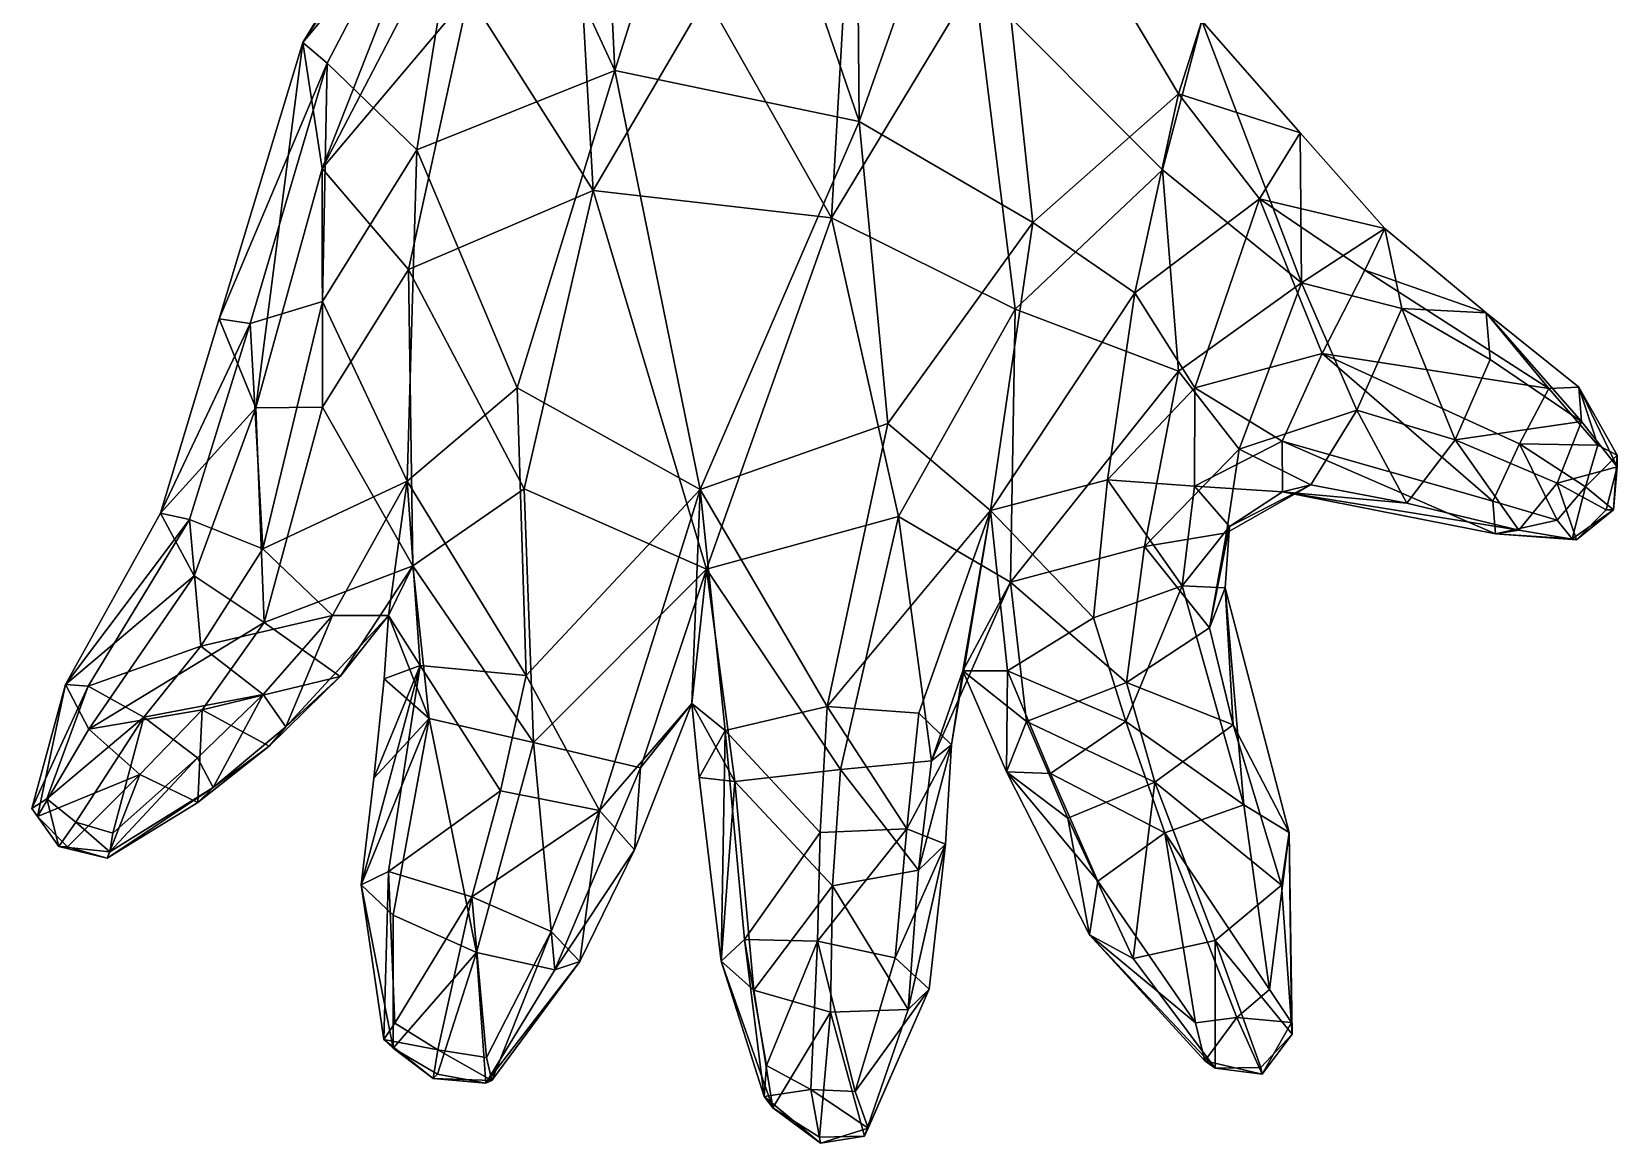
# Model space of a CAD drawing. Extents: x -0.88 to 0.88, y -1.69 to 3.66.
# Drawn here: x -0.7757 to -0.4275, y -0.7217 to -0.4777 of the extents above; entities that cross this region are included whole.
import ezdxf

# ---------------------------------------------------------------- set-up
doc = ezdxf.new("R2010")
doc.units = 0
doc.layers.add('ALLIGATR$LWO', color=1, linetype='CONTINUOUS')

msp = doc.modelspace()

# ---------------------------------------------------------------- linework, layer by layer
at = {"layer": 'ALLIGATR$LWO'}
for points in [[(-0.65102, -0.41455, 0.08194), (-0.62367, -0.41058, 0.08392), (-0.64765, -0.48623, 0.03766)], [(-0.64765, -0.48623, 0.03766), (-0.62367, -0.41058, 0.08392), (-0.59398, -0.4974, 0.04618)], [(-0.62367, -0.41058, 0.08392), (-0.59466, -0.41279, 0.08372), (-0.59398, -0.4974, 0.04618)], [(-0.59466, -0.41279, 0.08372), (-0.56651, -0.41966, 0.08936), (-0.59398, -0.4974, 0.04618)], [(-0.67773, -0.42125, 0.085), (-0.65102, -0.41455, 0.08194), (-0.64765, -0.48623, 0.03766)], [(-0.71078, -0.4846, 0.03728), (-0.71612, -0.48009, 0.08753), (-0.67773, -0.42125, 0.085)], [(-0.68708, -0.43235, 0.09815), (-0.67773, -0.42125, 0.085), (-0.71612, -0.48009, 0.08753)], [(-0.67773, -0.42125, 0.085), (-0.69109, -0.50366, 0.02644), (-0.71078, -0.4846, 0.03728)], [(-0.69109, -0.50366, 0.02644), (-0.67773, -0.42125, 0.085), (-0.64765, -0.48623, 0.03766)], [(-0.59398, -0.4974, 0.04618), (-0.56651, -0.41966, 0.08936), (-0.55582, -0.51958, 0.04654)], [(-0.55582, -0.51958, 0.04654), (-0.56651, -0.41966, 0.08936), (-0.52387, -0.49134, 0.05912)], [(-0.52387, -0.49134, 0.05912), (-0.56651, -0.41966, 0.08936), (-0.51869, -0.4753, 0.09931)], [(-0.68756, -0.44566, 0.11572), (-0.68708, -0.43235, 0.09815), (-0.71612, -0.48009, 0.08753)], [(-0.71612, -0.48009, 0.08753), (-0.71189, -0.50769, 0.11414), (-0.68756, -0.44566, 0.11572)], [(-0.68757, -0.46097, 0.13923), (-0.68756, -0.44566, 0.11572), (-0.71189, -0.50769, 0.11414)], [(-0.67971, -0.46951, 0.15316), (-0.68757, -0.46097, 0.13923), (-0.71189, -0.50769, 0.11414)], [(-0.6929, -0.52991, 0.11798), (-0.67971, -0.46951, 0.15316), (-0.71189, -0.50769, 0.11414)], [(-0.67971, -0.46951, 0.15316), (-0.6929, -0.52991, 0.11798), (-0.65237, -0.51253, 0.13389)], [(-0.67971, -0.46951, 0.15316), (-0.65237, -0.51253, 0.13389), (-0.65467, -0.47233, 0.16388)], [(-0.62752, -0.47002, 0.16799), (-0.65467, -0.47233, 0.16388), (-0.65237, -0.51253, 0.13389)], [(-0.62752, -0.47002, 0.16799), (-0.65237, -0.51253, 0.13389), (-0.60003, -0.51858, 0.13706)], [(-0.62752, -0.47002, 0.16799), (-0.60003, -0.51858, 0.13706), (-0.59729, -0.47035, 0.1653)], [(-0.60003, -0.51858, 0.13706), (-0.55973, -0.53858, 0.12769), (-0.56864, -0.46659, 0.15665)], [(-0.56864, -0.46659, 0.15665), (-0.59729, -0.47035, 0.1653), (-0.60003, -0.51858, 0.13706)], [(-0.55973, -0.53858, 0.12769), (-0.52738, -0.50803, 0.12915), (-0.56864, -0.46659, 0.15665)], [(-0.52738, -0.50803, 0.12915), (-0.51869, -0.4753, 0.09931), (-0.56864, -0.46659, 0.15665)], [(-0.52738, -0.50803, 0.12915), (-0.49685, -0.53285, 0.07834), (-0.51869, -0.4753, 0.09931)], [(-0.51869, -0.4753, 0.09931), (-0.49711, -0.49988, 0.05228), (-0.52387, -0.49134, 0.05912)], [(-0.49711, -0.49988, 0.05228), (-0.51869, -0.4753, 0.09931), (-0.49685, -0.53285, 0.07834)], [(-0.71612, -0.48009, 0.08753), (-0.73447, -0.54069, 0.04149), (-0.72646, -0.56028, 0.07899)], [(-0.71612, -0.48009, 0.08753), (-0.71078, -0.4846, 0.03728), (-0.73447, -0.54069, 0.04149)], [(-0.71189, -0.50769, 0.11414), (-0.71612, -0.48009, 0.08753), (-0.72646, -0.56028, 0.07899)], [(-0.71078, -0.4846, 0.03728), (-0.72772, -0.54178, 0.01625), (-0.73447, -0.54069, 0.04149)], [(-0.71078, -0.4846, 0.03728), (-0.71183, -0.53692, 0.00862), (-0.72772, -0.54178, 0.01625)], [(-0.71078, -0.4846, 0.03728), (-0.69109, -0.50366, 0.02644), (-0.71183, -0.53692, 0.00862)], [(-0.66906, -0.55587, 0.01078), (-0.69109, -0.50366, 0.02644), (-0.64765, -0.48623, 0.03766)], [(-0.66906, -0.55587, 0.01078), (-0.64765, -0.48623, 0.03766), (-0.62889, -0.57821, 0.01766)], [(-0.64765, -0.48623, 0.03766), (-0.59398, -0.4974, 0.04618), (-0.62889, -0.57821, 0.01766)], [(-0.53344, -0.53502, 0.01716), (-0.55582, -0.51958, 0.04654), (-0.52387, -0.49134, 0.05912)], [(-0.53344, -0.53502, 0.01716), (-0.52387, -0.49134, 0.05912), (-0.50606, -0.5144, 0.0219)], [(-0.50606, -0.5144, 0.0219), (-0.52387, -0.49134, 0.05912), (-0.49711, -0.49988, 0.05228)], [(-0.62889, -0.57821, 0.01766), (-0.59398, -0.4974, 0.04618), (-0.58767, -0.56372, 0.01933)], [(-0.58767, -0.56372, 0.01933), (-0.59398, -0.4974, 0.04618), (-0.55582, -0.51958, 0.04654)], [(-0.49711, -0.49988, 0.05228), (-0.47849, -0.52087, 0.04271), (-0.50606, -0.5144, 0.0219)], [(-0.49711, -0.49988, 0.05228), (-0.49685, -0.53285, 0.07834), (-0.47849, -0.52087, 0.04271)], [(-0.69109, -0.50366, 0.02644), (-0.69324, -0.57636, 0.01177), (-0.71183, -0.53692, 0.00862)], [(-0.69324, -0.57636, 0.01177), (-0.69109, -0.50366, 0.02644), (-0.66906, -0.55587, 0.01078)], [(-0.71184, -0.56011, 0.09157), (-0.71189, -0.50769, 0.11414), (-0.72646, -0.56028, 0.07899)], [(-0.71184, -0.56011, 0.09157), (-0.6929, -0.52991, 0.11798), (-0.71189, -0.50769, 0.11414)], [(-0.55973, -0.53858, 0.12769), (-0.52382, -0.55218, 0.08937), (-0.52738, -0.50803, 0.12915)], [(-0.52382, -0.55218, 0.08937), (-0.49685, -0.53285, 0.07834), (-0.52738, -0.50803, 0.12915)], [(-0.65237, -0.51253, 0.13389), (-0.6929, -0.52991, 0.11798), (-0.66749, -0.57807, 0.09144)], [(-0.65237, -0.51253, 0.13389), (-0.66749, -0.57807, 0.09144), (-0.6275, -0.59566, 0.08608)], [(-0.65237, -0.51253, 0.13389), (-0.6275, -0.59566, 0.08608), (-0.60003, -0.51858, 0.13706)], [(-0.53344, -0.53502, 0.01716), (-0.50606, -0.5144, 0.0219), (-0.52026, -0.55587, 0.01087)], [(-0.52026, -0.55587, 0.01087), (-0.50606, -0.5144, 0.0219), (-0.49229, -0.54834, 0.00796)], [(-0.48292, -0.53004, 0.01793), (-0.49229, -0.54834, 0.00796), (-0.50606, -0.5144, 0.0219)], [(-0.47849, -0.52087, 0.04271), (-0.48292, -0.53004, 0.01793), (-0.50606, -0.5144, 0.0219)], [(-0.6275, -0.59566, 0.08608), (-0.58532, -0.58412, 0.10803), (-0.60003, -0.51858, 0.13706)], [(-0.60003, -0.51858, 0.13706), (-0.58532, -0.58412, 0.10803), (-0.55973, -0.53858, 0.12769)], [(-0.58767, -0.56372, 0.01933), (-0.55582, -0.51958, 0.04654), (-0.5651, -0.5828, 0.02056)], [(-0.5651, -0.5828, 0.02056), (-0.55582, -0.51958, 0.04654), (-0.53344, -0.53502, 0.01716)], [(-0.4748, -0.53846, 0.06579), (-0.47849, -0.52087, 0.04271), (-0.49685, -0.53285, 0.07834)], [(-0.47849, -0.52087, 0.04271), (-0.45625, -0.53944, 0.03711), (-0.48292, -0.53004, 0.01793)], [(-0.47849, -0.52087, 0.04271), (-0.4748, -0.53846, 0.06579), (-0.45625, -0.53944, 0.03711)], [(-0.69194, -0.59491, 0.07727), (-0.6929, -0.52991, 0.11798), (-0.71184, -0.56011, 0.09157)], [(-0.6929, -0.52991, 0.11798), (-0.69194, -0.59491, 0.07727), (-0.66749, -0.57807, 0.09144)], [(-0.4425, -0.55598, 0.01206), (-0.49229, -0.54834, 0.00796), (-0.48292, -0.53004, 0.01793)], [(-0.45625, -0.53944, 0.03711), (-0.4425, -0.55598, 0.01206), (-0.48292, -0.53004, 0.01793)], [(-0.5651, -0.5828, 0.02056), (-0.53344, -0.53502, 0.01716), (-0.53944, -0.57608, 0.01096)], [(-0.53944, -0.57608, 0.01096), (-0.53344, -0.53502, 0.01716), (-0.52026, -0.55587, 0.01087)], [(-0.52382, -0.55218, 0.08937), (-0.5105, -0.56936, 0.07588), (-0.49685, -0.53285, 0.07834)], [(-0.5105, -0.56936, 0.07588), (-0.48466, -0.56079, 0.06903), (-0.49685, -0.53285, 0.07834)], [(-0.48466, -0.56079, 0.06903), (-0.4748, -0.53846, 0.06579), (-0.49685, -0.53285, 0.07834)], [(-0.71183, -0.53692, 0.00862), (-0.72489, -0.5912, 0.00641), (-0.72772, -0.54178, 0.01625)], [(-0.71183, -0.53692, 0.00862), (-0.69324, -0.57636, 0.01177), (-0.72489, -0.5912, 0.00641)], [(-0.58532, -0.58412, 0.10803), (-0.56075, -0.59852, 0.09629), (-0.55973, -0.53858, 0.12769)], [(-0.56075, -0.59852, 0.09629), (-0.52382, -0.55218, 0.08937), (-0.55973, -0.53858, 0.12769)], [(-0.48466, -0.56079, 0.06903), (-0.4631, -0.56727, 0.06192), (-0.4748, -0.53846, 0.06579)], [(-0.45541, -0.54968, 0.05741), (-0.45625, -0.53944, 0.03711), (-0.4748, -0.53846, 0.06579)], [(-0.4631, -0.56727, 0.06192), (-0.45541, -0.54968, 0.05741), (-0.4748, -0.53846, 0.06579)], [(-0.45625, -0.53944, 0.03711), (-0.4359, -0.55573, 0.02844), (-0.4425, -0.55598, 0.01206)], [(-0.45541, -0.54968, 0.05741), (-0.4353, -0.56328, 0.0443), (-0.45625, -0.53944, 0.03711)], [(-0.4353, -0.56328, 0.0443), (-0.4359, -0.55573, 0.02844), (-0.45625, -0.53944, 0.03711)], [(-0.73447, -0.54069, 0.04149), (-0.74738, -0.58339, 0.03485), (-0.72646, -0.56028, 0.07899)], [(-0.73447, -0.54069, 0.04149), (-0.72772, -0.54178, 0.01625), (-0.74738, -0.58339, 0.03485)], [(-0.74099, -0.5848, 0.01374), (-0.74738, -0.58339, 0.03485), (-0.72772, -0.54178, 0.01625)], [(-0.72489, -0.5912, 0.00641), (-0.74099, -0.5848, 0.01374), (-0.72772, -0.54178, 0.01625)], [(-0.49229, -0.54834, 0.00796), (-0.50109, -0.5676, 0.01466), (-0.52026, -0.55587, 0.01087)], [(-0.50109, -0.5676, 0.01466), (-0.49229, -0.54834, 0.00796), (-0.45478, -0.58071, 0.01019)], [(-0.44892, -0.56817, 0.00537), (-0.45478, -0.58071, 0.01019), (-0.49229, -0.54834, 0.00796)], [(-0.49229, -0.54834, 0.00796), (-0.4425, -0.55598, 0.01206), (-0.44892, -0.56817, 0.00537)], [(-0.45541, -0.54968, 0.05741), (-0.4631, -0.56727, 0.06192), (-0.4353, -0.56328, 0.0443)], [(-0.56075, -0.59852, 0.09629), (-0.53128, -0.59066, 0.08413), (-0.52382, -0.55218, 0.08937)], [(-0.52382, -0.55218, 0.08937), (-0.53128, -0.59066, 0.08413), (-0.5105, -0.56936, 0.07588)], [(-0.66906, -0.55587, 0.01078), (-0.66705, -0.61899, 0.0084), (-0.69324, -0.57636, 0.01177)], [(-0.66906, -0.55587, 0.01078), (-0.62889, -0.57821, 0.01766), (-0.66705, -0.61899, 0.0084)], [(-0.53944, -0.57608, 0.01096), (-0.52026, -0.55587, 0.01087), (-0.52031, -0.57742, 0.0148)], [(-0.52031, -0.57742, 0.0148), (-0.52026, -0.55587, 0.01087), (-0.50109, -0.5676, 0.01466)], [(-0.4425, -0.55598, 0.01206), (-0.43177, -0.56845, 0.01278), (-0.44892, -0.56817, 0.00537)], [(-0.4425, -0.55598, 0.01206), (-0.4359, -0.55573, 0.02844), (-0.43177, -0.56845, 0.01278)], [(-0.42748, -0.57067, 0.02292), (-0.43177, -0.56845, 0.01278), (-0.4359, -0.55573, 0.02844)], [(-0.4353, -0.56328, 0.0443), (-0.42749, -0.57319, 0.03433), (-0.4359, -0.55573, 0.02844)], [(-0.42749, -0.57319, 0.03433), (-0.42748, -0.57067, 0.02292), (-0.4359, -0.55573, 0.02844)], [(-0.74738, -0.58339, 0.03485), (-0.73997, -0.59711, 0.06483), (-0.72646, -0.56028, 0.07899)], [(-0.73997, -0.59711, 0.06483), (-0.72459, -0.60739, 0.07252), (-0.72646, -0.56028, 0.07899)], [(-0.71184, -0.56011, 0.09157), (-0.72646, -0.56028, 0.07899), (-0.72459, -0.60739, 0.07252)], [(-0.71184, -0.56011, 0.09157), (-0.72459, -0.60739, 0.07252), (-0.69194, -0.59491, 0.07727)], [(-0.58767, -0.56372, 0.01933), (-0.60101, -0.62579, 0.01014), (-0.62889, -0.57821, 0.01766)], [(-0.58767, -0.56372, 0.01933), (-0.5651, -0.5828, 0.02056), (-0.60101, -0.62579, 0.01014)], [(-0.49481, -0.57718, 0.05635), (-0.48466, -0.56079, 0.06903), (-0.5105, -0.56936, 0.07588)], [(-0.49481, -0.57718, 0.05635), (-0.47367, -0.58116, 0.051), (-0.48466, -0.56079, 0.06903)], [(-0.47367, -0.58116, 0.051), (-0.4631, -0.56727, 0.06192), (-0.48466, -0.56079, 0.06903)], [(-0.44067, -0.57677, 0.04786), (-0.4353, -0.56328, 0.0443), (-0.4631, -0.56727, 0.06192)], [(-0.4353, -0.56328, 0.0443), (-0.44067, -0.57677, 0.04786), (-0.42749, -0.57319, 0.03433)], [(-0.47367, -0.58116, 0.051), (-0.44911, -0.5871, 0.04023), (-0.4631, -0.56727, 0.06192)], [(-0.44911, -0.5871, 0.04023), (-0.44067, -0.57677, 0.04786), (-0.4631, -0.56727, 0.06192)], [(-0.53128, -0.59066, 0.08413), (-0.51327, -0.58773, 0.06475), (-0.5105, -0.56936, 0.07588)], [(-0.50109, -0.5676, 0.01466), (-0.50097, -0.57872, 0.03472), (-0.52031, -0.57742, 0.0148)], [(-0.51327, -0.58773, 0.06475), (-0.49481, -0.57718, 0.05635), (-0.5105, -0.56936, 0.07588)], [(-0.50097, -0.57872, 0.03472), (-0.50109, -0.5676, 0.01466), (-0.45422, -0.58795, 0.02457)], [(-0.45478, -0.58071, 0.01019), (-0.45422, -0.58795, 0.02457), (-0.50109, -0.5676, 0.01466)], [(-0.45478, -0.58071, 0.01019), (-0.44892, -0.56817, 0.00537), (-0.44071, -0.58488, 0.01164)], [(-0.43449, -0.5776, 0.01032), (-0.44071, -0.58488, 0.01164), (-0.44892, -0.56817, 0.00537)], [(-0.43177, -0.56845, 0.01278), (-0.43449, -0.5776, 0.01032), (-0.44892, -0.56817, 0.00537)], [(-0.43177, -0.56845, 0.01278), (-0.42748, -0.57067, 0.02292), (-0.43449, -0.5776, 0.01032)], [(-0.42829, -0.58262, 0.02099), (-0.43449, -0.5776, 0.01032), (-0.42748, -0.57067, 0.02292)], [(-0.42748, -0.57067, 0.02292), (-0.42749, -0.57319, 0.03433), (-0.42829, -0.58262, 0.02099)], [(-0.42994, -0.58262, 0.03447), (-0.42749, -0.57319, 0.03433), (-0.44067, -0.57677, 0.04786)], [(-0.42994, -0.58262, 0.03447), (-0.42829, -0.58262, 0.02099), (-0.42749, -0.57319, 0.03433)], [(-0.70964, -0.60583, 0.01371), (-0.72489, -0.5912, 0.00641), (-0.69324, -0.57636, 0.01177)], [(-0.69324, -0.57636, 0.01177), (-0.69734, -0.60581, 0.03499), (-0.70964, -0.60583, 0.01371)], [(-0.69324, -0.57636, 0.01177), (-0.69039, -0.61682, 0.01487), (-0.69734, -0.60581, 0.03499)], [(-0.66705, -0.61899, 0.0084), (-0.69039, -0.61682, 0.01487), (-0.69324, -0.57636, 0.01177)], [(-0.53944, -0.57608, 0.01096), (-0.54252, -0.60639, 0.00851), (-0.5651, -0.5828, 0.02056)], [(-0.52302, -0.59935, 0.01418), (-0.54252, -0.60639, 0.00851), (-0.53944, -0.57608, 0.01096)], [(-0.52031, -0.57742, 0.0148), (-0.52302, -0.59935, 0.01418), (-0.53944, -0.57608, 0.01096)], [(-0.52031, -0.57742, 0.0148), (-0.51263, -0.58632, 0.03719), (-0.52302, -0.59935, 0.01418)], [(-0.51263, -0.58632, 0.03719), (-0.52031, -0.57742, 0.0148), (-0.50097, -0.57872, 0.03472)], [(-0.51327, -0.58773, 0.06475), (-0.51263, -0.58632, 0.03719), (-0.49481, -0.57718, 0.05635)], [(-0.50097, -0.57872, 0.03472), (-0.49481, -0.57718, 0.05635), (-0.51263, -0.58632, 0.03719)], [(-0.50097, -0.57872, 0.03472), (-0.47367, -0.58116, 0.051), (-0.49481, -0.57718, 0.05635)], [(-0.44911, -0.5871, 0.04023), (-0.43646, -0.58926, 0.03247), (-0.44067, -0.57677, 0.04786)], [(-0.43742, -0.58898, 0.0212), (-0.44071, -0.58488, 0.01164), (-0.43449, -0.5776, 0.01032)], [(-0.43646, -0.58926, 0.03247), (-0.42994, -0.58262, 0.03447), (-0.44067, -0.57677, 0.04786)], [(-0.42829, -0.58262, 0.02099), (-0.43742, -0.58898, 0.0212), (-0.43449, -0.5776, 0.01032)], [(-0.66749, -0.57807, 0.09144), (-0.69194, -0.59491, 0.07727), (-0.66548, -0.6337, 0.07001)], [(-0.66749, -0.57807, 0.09144), (-0.66548, -0.6337, 0.07001), (-0.6275, -0.59566, 0.08608)], [(-0.65099, -0.64861, 0.01484), (-0.66705, -0.61899, 0.0084), (-0.62889, -0.57821, 0.01766)], [(-0.62889, -0.57821, 0.01766), (-0.6307, -0.62517, 0.04277), (-0.65099, -0.64861, 0.01484)], [(-0.62889, -0.57821, 0.01766), (-0.62338, -0.63108, 0.01693), (-0.6307, -0.62517, 0.04277)], [(-0.60101, -0.62579, 0.01014), (-0.62338, -0.63108, 0.01693), (-0.62889, -0.57821, 0.01766)], [(-0.47367, -0.58116, 0.051), (-0.50097, -0.57872, 0.03472), (-0.44911, -0.5871, 0.04023)], [(-0.45422, -0.58795, 0.02457), (-0.44911, -0.5871, 0.04023), (-0.50097, -0.57872, 0.03472)], [(-0.45478, -0.58071, 0.01019), (-0.44071, -0.58488, 0.01164), (-0.45422, -0.58795, 0.02457)], [(-0.74738, -0.58339, 0.03485), (-0.76823, -0.62096, 0.03332), (-0.73997, -0.59711, 0.06483)], [(-0.74099, -0.5848, 0.01374), (-0.76823, -0.62096, 0.03332), (-0.74738, -0.58339, 0.03485)], [(-0.74099, -0.5848, 0.01374), (-0.76329, -0.62139, 0.01679), (-0.76823, -0.62096, 0.03332)], [(-0.74099, -0.5848, 0.01374), (-0.73856, -0.61258, 0.0076), (-0.76329, -0.62139, 0.01679)], [(-0.73856, -0.61258, 0.0076), (-0.74099, -0.5848, 0.01374), (-0.72489, -0.5912, 0.00641)], [(-0.58532, -0.58412, 0.10803), (-0.6275, -0.59566, 0.08608), (-0.59805, -0.63966, 0.07063)], [(-0.58085, -0.62726, 0.01683), (-0.60101, -0.62579, 0.01014), (-0.5651, -0.5828, 0.02056)], [(-0.59805, -0.63966, 0.07063), (-0.57804, -0.63773, 0.06373), (-0.58532, -0.58412, 0.10803)], [(-0.56075, -0.59852, 0.09629), (-0.58532, -0.58412, 0.10803), (-0.57804, -0.63773, 0.06373)], [(-0.5737, -0.63424, 0.03885), (-0.58085, -0.62726, 0.01683), (-0.5651, -0.5828, 0.02056)], [(-0.57116, -0.61796, 0.04847), (-0.5737, -0.63424, 0.03885), (-0.5651, -0.5828, 0.02056)], [(-0.5651, -0.5828, 0.02056), (-0.56142, -0.61799, 0.01759), (-0.57116, -0.61796, 0.04847)], [(-0.54252, -0.60639, 0.00851), (-0.56142, -0.61799, 0.01759), (-0.5651, -0.5828, 0.02056)], [(-0.44071, -0.58488, 0.01164), (-0.43742, -0.58898, 0.0212), (-0.45422, -0.58795, 0.02457)], [(-0.43646, -0.58926, 0.03247), (-0.43742, -0.58898, 0.0212), (-0.42829, -0.58262, 0.02099)], [(-0.42994, -0.58262, 0.03447), (-0.43646, -0.58926, 0.03247), (-0.42829, -0.58262, 0.02099)], [(-0.51327, -0.58773, 0.06475), (-0.53128, -0.59066, 0.08413), (-0.517, -0.60855, 0.05884)], [(-0.51357, -0.59974, 0.03433), (-0.52302, -0.59935, 0.01418), (-0.51263, -0.58632, 0.03719)], [(-0.51327, -0.58773, 0.06475), (-0.517, -0.60855, 0.05884), (-0.51263, -0.58632, 0.03719)], [(-0.517, -0.60855, 0.05884), (-0.51357, -0.59974, 0.03433), (-0.51263, -0.58632, 0.03719)], [(-0.44911, -0.5871, 0.04023), (-0.45422, -0.58795, 0.02457), (-0.43646, -0.58926, 0.03247)], [(-0.43742, -0.58898, 0.0212), (-0.43646, -0.58926, 0.03247), (-0.45422, -0.58795, 0.02457)], [(-0.72489, -0.5912, 0.00641), (-0.70964, -0.60583, 0.01371), (-0.73856, -0.61258, 0.0076)], [(-0.53128, -0.59066, 0.08413), (-0.56075, -0.59852, 0.09629), (-0.53523, -0.62054, 0.07234)], [(-0.53523, -0.62054, 0.07234), (-0.517, -0.60855, 0.05884), (-0.53128, -0.59066, 0.08413)], [(-0.72459, -0.60739, 0.07252), (-0.70796, -0.61925, 0.06295), (-0.69194, -0.59491, 0.07727)], [(-0.69194, -0.59491, 0.07727), (-0.70796, -0.61925, 0.06295), (-0.69734, -0.60581, 0.03499)], [(-0.69194, -0.59491, 0.07727), (-0.69734, -0.60581, 0.03499), (-0.68837, -0.62843, 0.06208)], [(-0.68837, -0.62843, 0.06208), (-0.66548, -0.6337, 0.07001), (-0.69194, -0.59491, 0.07727)], [(-0.76823, -0.62096, 0.03332), (-0.76313, -0.6308, 0.05366), (-0.73997, -0.59711, 0.06483)], [(-0.73997, -0.59711, 0.06483), (-0.76313, -0.6308, 0.05366), (-0.72459, -0.60739, 0.07252)], [(-0.66548, -0.6337, 0.07001), (-0.64201, -0.63926, 0.06103), (-0.6275, -0.59566, 0.08608)], [(-0.6275, -0.59566, 0.08608), (-0.64201, -0.63926, 0.06103), (-0.6307, -0.62517, 0.04277)], [(-0.6275, -0.59566, 0.08608), (-0.6307, -0.62517, 0.04277), (-0.62125, -0.64226, 0.05941)], [(-0.62125, -0.64226, 0.05941), (-0.59805, -0.63966, 0.07063), (-0.6275, -0.59566, 0.08608)], [(-0.56075, -0.59852, 0.09629), (-0.57804, -0.63773, 0.06373), (-0.57116, -0.61796, 0.04847)], [(-0.56075, -0.59852, 0.09629), (-0.57116, -0.61796, 0.04847), (-0.55719, -0.6291, 0.06709)], [(-0.55719, -0.6291, 0.06709), (-0.53523, -0.62054, 0.07234), (-0.56075, -0.59852, 0.09629)], [(-0.52302, -0.59935, 0.01418), (-0.53543, -0.62911, 0.00529), (-0.54252, -0.60639, 0.00851)], [(-0.52302, -0.59935, 0.01418), (-0.50951, -0.64743, 0.00953), (-0.53543, -0.62911, 0.00529)], [(-0.52302, -0.59935, 0.01418), (-0.51357, -0.59974, 0.03433), (-0.50951, -0.64743, 0.00953)], [(-0.517, -0.60855, 0.05884), (-0.5118, -0.62986, 0.04932), (-0.51357, -0.59974, 0.03433)], [(-0.49951, -0.65351, 0.02481), (-0.50951, -0.64743, 0.00953), (-0.51357, -0.59974, 0.03433)], [(-0.51357, -0.59974, 0.03433), (-0.5118, -0.62986, 0.04932), (-0.49951, -0.65351, 0.02481)], [(-0.72483, -0.62316, 0.01466), (-0.73856, -0.61258, 0.0076), (-0.70964, -0.60583, 0.01371)], [(-0.71983, -0.63027, 0.03308), (-0.72483, -0.62316, 0.01466), (-0.70964, -0.60583, 0.01371)], [(-0.69734, -0.60581, 0.03499), (-0.71983, -0.63027, 0.03308), (-0.70964, -0.60583, 0.01371)], [(-0.69734, -0.60581, 0.03499), (-0.70796, -0.61925, 0.06295), (-0.71983, -0.63027, 0.03308)], [(-0.69829, -0.61976, 0.03478), (-0.68837, -0.62843, 0.06208), (-0.69734, -0.60581, 0.03499)], [(-0.69039, -0.61682, 0.01487), (-0.69829, -0.61976, 0.03478), (-0.69734, -0.60581, 0.03499)], [(-0.76313, -0.6308, 0.05366), (-0.73821, -0.62658, 0.0653), (-0.72459, -0.60739, 0.07252)], [(-0.72459, -0.60739, 0.07252), (-0.73821, -0.62658, 0.0653), (-0.70796, -0.61925, 0.06295)], [(-0.54252, -0.60639, 0.00851), (-0.53543, -0.62911, 0.00529), (-0.56142, -0.61799, 0.01759)], [(-0.517, -0.60855, 0.05884), (-0.53523, -0.62054, 0.07234), (-0.5118, -0.62986, 0.04932)], [(-0.75101, -0.62817, 0.01055), (-0.76329, -0.62139, 0.01679), (-0.73856, -0.61258, 0.0076)], [(-0.73856, -0.61258, 0.0076), (-0.72483, -0.62316, 0.01466), (-0.75101, -0.62817, 0.01055)], [(-0.73821, -0.62658, 0.0653), (-0.72354, -0.63455, 0.0568), (-0.70796, -0.61925, 0.06295)], [(-0.72354, -0.63455, 0.0568), (-0.71983, -0.63027, 0.03308), (-0.70796, -0.61925, 0.06295)], [(-0.70055, -0.64155, 0.0379), (-0.69039, -0.61682, 0.01487), (-0.70335, -0.66498, 0.034)], [(-0.69732, -0.66202, 0.01567), (-0.70335, -0.66498, 0.034), (-0.69039, -0.61682, 0.01487)], [(-0.69829, -0.61976, 0.03478), (-0.69039, -0.61682, 0.01487), (-0.70055, -0.64155, 0.0379)], [(-0.69829, -0.61976, 0.03478), (-0.70055, -0.64155, 0.0379), (-0.68837, -0.62843, 0.06208)], [(-0.69039, -0.61682, 0.01487), (-0.67273, -0.64431, 0.00788), (-0.69732, -0.66202, 0.01567)], [(-0.67273, -0.64431, 0.00788), (-0.69039, -0.61682, 0.01487), (-0.66705, -0.61899, 0.0084)], [(-0.66705, -0.61899, 0.0084), (-0.65099, -0.64861, 0.01484), (-0.67273, -0.64431, 0.00788)], [(-0.57804, -0.63773, 0.06373), (-0.5737, -0.63424, 0.03885), (-0.57116, -0.61796, 0.04847)], [(-0.56159, -0.64017, 0.03458), (-0.55719, -0.6291, 0.06709), (-0.57116, -0.61796, 0.04847)], [(-0.56142, -0.61799, 0.01759), (-0.56159, -0.64017, 0.03458), (-0.57116, -0.61796, 0.04847)], [(-0.56142, -0.61799, 0.01759), (-0.55192, -0.64056, 0.01248), (-0.56159, -0.64017, 0.03458)], [(-0.53543, -0.62911, 0.00529), (-0.55192, -0.64056, 0.01248), (-0.56142, -0.61799, 0.01759)], [(-0.77567, -0.64823, 0.01791), (-0.7744, -0.64994, 0.02567), (-0.76823, -0.62096, 0.03332)], [(-0.76823, -0.62096, 0.03332), (-0.76329, -0.62139, 0.01679), (-0.77567, -0.64823, 0.01791)], [(-0.77233, -0.6461, 0.0101), (-0.77567, -0.64823, 0.01791), (-0.76329, -0.62139, 0.01679)], [(-0.76313, -0.6308, 0.05366), (-0.76823, -0.62096, 0.03332), (-0.7744, -0.64994, 0.02567)], [(-0.76329, -0.62139, 0.01679), (-0.75101, -0.62817, 0.01055), (-0.77233, -0.6461, 0.0101)], [(-0.73923, -0.63712, 0.01634), (-0.75101, -0.62817, 0.01055), (-0.72483, -0.62316, 0.01466)], [(-0.73579, -0.64357, 0.03189), (-0.73923, -0.63712, 0.01634), (-0.72483, -0.62316, 0.01466)], [(-0.71983, -0.63027, 0.03308), (-0.73579, -0.64357, 0.03189), (-0.72483, -0.62316, 0.01466)], [(-0.53523, -0.62054, 0.07234), (-0.55719, -0.6291, 0.06709), (-0.52903, -0.64244, 0.05841)], [(-0.52903, -0.64244, 0.05841), (-0.5118, -0.62986, 0.04932), (-0.53523, -0.62054, 0.07234)], [(-0.76313, -0.6308, 0.05366), (-0.75196, -0.64077, 0.05776), (-0.73821, -0.62658, 0.0653)], [(-0.75196, -0.64077, 0.05776), (-0.73922, -0.64691, 0.05147), (-0.73821, -0.62658, 0.0653)], [(-0.72354, -0.63455, 0.0568), (-0.73821, -0.62658, 0.0653), (-0.73922, -0.64691, 0.05147)], [(-0.64327, -0.65729, 0.03546), (-0.65099, -0.64861, 0.01484), (-0.6307, -0.62517, 0.04277)], [(-0.64201, -0.63926, 0.06103), (-0.64327, -0.65729, 0.03546), (-0.6307, -0.62517, 0.04277)], [(-0.6291, -0.6414, 0.03837), (-0.62125, -0.64226, 0.05941), (-0.6307, -0.62517, 0.04277)], [(-0.62338, -0.63108, 0.01693), (-0.6291, -0.6414, 0.03837), (-0.6307, -0.62517, 0.04277)], [(-0.60101, -0.62579, 0.01014), (-0.60254, -0.65344, 0.00756), (-0.62338, -0.63108, 0.01693)], [(-0.58352, -0.6527, 0.01372), (-0.60254, -0.65344, 0.00756), (-0.60101, -0.62579, 0.01014)], [(-0.58085, -0.62726, 0.01683), (-0.58352, -0.6527, 0.01372), (-0.60101, -0.62579, 0.01014)], [(-0.766, -0.65121, 0.00881), (-0.77233, -0.6461, 0.0101), (-0.75101, -0.62817, 0.01055)], [(-0.75783, -0.6536, 0.00977), (-0.766, -0.65121, 0.00881), (-0.75101, -0.62817, 0.01055)], [(-0.73923, -0.63712, 0.01634), (-0.75783, -0.6536, 0.00977), (-0.75101, -0.62817, 0.01055)], [(-0.70055, -0.64155, 0.0379), (-0.70335, -0.66498, 0.034), (-0.68837, -0.62843, 0.06208)], [(-0.70335, -0.66498, 0.034), (-0.69629, -0.67163, 0.04943), (-0.68837, -0.62843, 0.06208)], [(-0.68837, -0.62843, 0.06208), (-0.69629, -0.67163, 0.04943), (-0.67797, -0.67983, 0.05424)], [(-0.68837, -0.62843, 0.06208), (-0.67797, -0.67983, 0.05424), (-0.66548, -0.6337, 0.07001)], [(-0.58085, -0.62726, 0.01683), (-0.5737, -0.63424, 0.03885), (-0.58352, -0.6527, 0.01372)], [(-0.55719, -0.6291, 0.06709), (-0.56159, -0.64017, 0.03458), (-0.54817, -0.6503, 0.05131)], [(-0.54817, -0.6503, 0.05131), (-0.52903, -0.64244, 0.05841), (-0.55719, -0.6291, 0.06709)], [(-0.53543, -0.62911, 0.00529), (-0.52681, -0.65353, 0.0045), (-0.55192, -0.64056, 0.01248)], [(-0.50951, -0.64743, 0.00953), (-0.52681, -0.65353, 0.0045), (-0.53543, -0.62911, 0.00529)], [(-0.5118, -0.62986, 0.04932), (-0.52903, -0.64244, 0.05841), (-0.50123, -0.66507, 0.04085)], [(-0.50123, -0.66507, 0.04085), (-0.49951, -0.65351, 0.02481), (-0.5118, -0.62986, 0.04932)], [(-0.76313, -0.6308, 0.05366), (-0.7744, -0.64994, 0.02567), (-0.75196, -0.64077, 0.05776)], [(-0.71983, -0.63027, 0.03308), (-0.72354, -0.63455, 0.0568), (-0.73579, -0.64357, 0.03189)], [(-0.67797, -0.67983, 0.05424), (-0.66079, -0.68359, 0.04754), (-0.66548, -0.6337, 0.07001)], [(-0.64201, -0.63926, 0.06103), (-0.66548, -0.6337, 0.07001), (-0.66079, -0.68359, 0.04754)], [(-0.6291, -0.6414, 0.03837), (-0.62338, -0.63108, 0.01693), (-0.62426, -0.6817, 0.02993)], [(-0.61916, -0.67696, 0.0136), (-0.62426, -0.6817, 0.02993), (-0.62338, -0.63108, 0.01693)], [(-0.60254, -0.65344, 0.00756), (-0.61916, -0.67696, 0.0136), (-0.62338, -0.63108, 0.01693)], [(-0.73579, -0.64357, 0.03189), (-0.75849, -0.65772, 0.01713), (-0.73923, -0.63712, 0.01634)], [(-0.75849, -0.65772, 0.01713), (-0.75783, -0.6536, 0.00977), (-0.73923, -0.63712, 0.01634)], [(-0.73922, -0.64691, 0.05147), (-0.73579, -0.64357, 0.03189), (-0.72354, -0.63455, 0.0568)], [(-0.57502, -0.65603, 0.03173), (-0.58352, -0.6527, 0.01372), (-0.5737, -0.63424, 0.03885)], [(-0.57804, -0.63773, 0.06373), (-0.58095, -0.66171, 0.05059), (-0.5737, -0.63424, 0.03885)], [(-0.58095, -0.66171, 0.05059), (-0.57502, -0.65603, 0.03173), (-0.5737, -0.63424, 0.03885)], [(-0.66079, -0.68359, 0.04754), (-0.64327, -0.65729, 0.03546), (-0.64201, -0.63926, 0.06103)], [(-0.59805, -0.63966, 0.07063), (-0.62125, -0.64226, 0.05941), (-0.59984, -0.66517, 0.05851)], [(-0.59984, -0.66517, 0.05851), (-0.58095, -0.66171, 0.05059), (-0.59805, -0.63966, 0.07063)], [(-0.57804, -0.63773, 0.06373), (-0.59805, -0.63966, 0.07063), (-0.58095, -0.66171, 0.05059)], [(-0.56159, -0.64017, 0.03458), (-0.54341, -0.67597, 0.02624), (-0.54817, -0.6503, 0.05131)], [(-0.55192, -0.64056, 0.01248), (-0.54152, -0.66413, 0.01069), (-0.56159, -0.64017, 0.03458)], [(-0.54152, -0.66413, 0.01069), (-0.54341, -0.67597, 0.02624), (-0.56159, -0.64017, 0.03458)], [(-0.52681, -0.65353, 0.0045), (-0.54152, -0.66413, 0.01069), (-0.55192, -0.64056, 0.01248)], [(-0.7744, -0.64994, 0.02567), (-0.7678, -0.65661, 0.02767), (-0.75196, -0.64077, 0.05776)], [(-0.7678, -0.65661, 0.02767), (-0.7591, -0.65909, 0.02621), (-0.75196, -0.64077, 0.05776)], [(-0.73922, -0.64691, 0.05147), (-0.75196, -0.64077, 0.05776), (-0.7591, -0.65909, 0.02621)], [(-0.73922, -0.64691, 0.05147), (-0.7591, -0.65909, 0.02621), (-0.73579, -0.64357, 0.03189)], [(-0.7591, -0.65909, 0.02621), (-0.75849, -0.65772, 0.01713), (-0.73579, -0.64357, 0.03189)], [(-0.6291, -0.6414, 0.03837), (-0.62426, -0.6817, 0.02993), (-0.62125, -0.64226, 0.05941)], [(-0.62426, -0.6817, 0.02993), (-0.61708, -0.68812, 0.04538), (-0.62125, -0.64226, 0.05941)], [(-0.62125, -0.64226, 0.05941), (-0.61708, -0.68812, 0.04538), (-0.59984, -0.66517, 0.05851)], [(-0.54817, -0.6503, 0.05131), (-0.53381, -0.68112, 0.04198), (-0.52903, -0.64244, 0.05841)], [(-0.53381, -0.68112, 0.04198), (-0.51579, -0.67718, 0.0468), (-0.52903, -0.64244, 0.05841)], [(-0.51579, -0.67718, 0.0468), (-0.50123, -0.66507, 0.04085), (-0.52903, -0.64244, 0.05841)], [(-0.76973, -0.65653, 0.01728), (-0.77567, -0.64823, 0.01791), (-0.77233, -0.6461, 0.0101)], [(-0.766, -0.65121, 0.00881), (-0.76973, -0.65653, 0.01728), (-0.77233, -0.6461, 0.0101)], [(-0.67903, -0.66762, 0.00957), (-0.69732, -0.66202, 0.01567), (-0.67273, -0.64431, 0.00788)], [(-0.67273, -0.64431, 0.00788), (-0.65099, -0.64861, 0.01484), (-0.67903, -0.66762, 0.00957)], [(-0.50951, -0.64743, 0.00953), (-0.50386, -0.68797, 0.00142), (-0.52681, -0.65353, 0.0045)], [(-0.50951, -0.64743, 0.00953), (-0.49951, -0.65351, 0.02481), (-0.50386, -0.68797, 0.00142)], [(-0.77567, -0.64823, 0.01791), (-0.76973, -0.65653, 0.01728), (-0.7744, -0.64994, 0.02567)], [(-0.7678, -0.65661, 0.02767), (-0.7744, -0.64994, 0.02567), (-0.76973, -0.65653, 0.01728)], [(-0.66157, -0.67518, 0.01502), (-0.67903, -0.66762, 0.00957), (-0.65099, -0.64861, 0.01484)], [(-0.65527, -0.68181, 0.03106), (-0.66157, -0.67518, 0.01502), (-0.65099, -0.64861, 0.01484)], [(-0.64327, -0.65729, 0.03546), (-0.65527, -0.68181, 0.03106), (-0.65099, -0.64861, 0.01484)], [(-0.54341, -0.67597, 0.02624), (-0.53381, -0.68112, 0.04198), (-0.54817, -0.6503, 0.05131)], [(-0.75849, -0.65772, 0.01713), (-0.76973, -0.65653, 0.01728), (-0.766, -0.65121, 0.00881)], [(-0.75783, -0.6536, 0.00977), (-0.75849, -0.65772, 0.01713), (-0.766, -0.65121, 0.00881)], [(-0.60254, -0.65344, 0.00756), (-0.60308, -0.67732, 0.00718), (-0.61916, -0.67696, 0.0136)], [(-0.60254, -0.65344, 0.00756), (-0.58352, -0.6527, 0.01372), (-0.60308, -0.67732, 0.00718)], [(-0.58603, -0.68101, 0.01213), (-0.60308, -0.67732, 0.00718), (-0.58352, -0.6527, 0.01372)], [(-0.58352, -0.6527, 0.01372), (-0.57502, -0.65603, 0.03173), (-0.58603, -0.68101, 0.01213)], [(-0.54152, -0.66413, 0.01069), (-0.52681, -0.65353, 0.0045), (-0.52012, -0.69528, 0.00203)], [(-0.51104, -0.69409, 0.00009), (-0.52012, -0.69528, 0.00203), (-0.52681, -0.65353, 0.0045)], [(-0.50386, -0.68797, 0.00142), (-0.51104, -0.69409, 0.00009), (-0.52681, -0.65353, 0.0045)], [(-0.49905, -0.69516, 0.00879), (-0.50386, -0.68797, 0.00142), (-0.49951, -0.65351, 0.02481)], [(-0.50123, -0.66507, 0.04085), (-0.49886, -0.69771, 0.0179), (-0.49951, -0.65351, 0.02481)], [(-0.49886, -0.69771, 0.0179), (-0.49905, -0.69516, 0.00879), (-0.49951, -0.65351, 0.02481)], [(-0.75849, -0.65772, 0.01713), (-0.7591, -0.65909, 0.02621), (-0.76973, -0.65653, 0.01728)], [(-0.7591, -0.65909, 0.02621), (-0.7678, -0.65661, 0.02767), (-0.76973, -0.65653, 0.01728)], [(-0.64327, -0.65729, 0.03546), (-0.66079, -0.68359, 0.04754), (-0.65527, -0.68181, 0.03106)], [(-0.5786, -0.68784, 0.02719), (-0.58603, -0.68101, 0.01213), (-0.57502, -0.65603, 0.03173)], [(-0.58095, -0.66171, 0.05059), (-0.5832, -0.69235, 0.04366), (-0.57502, -0.65603, 0.03173)], [(-0.5832, -0.69235, 0.04366), (-0.5786, -0.68784, 0.02719), (-0.57502, -0.65603, 0.03173)], [(-0.70335, -0.66498, 0.034), (-0.69732, -0.66202, 0.01567), (-0.69832, -0.69895, 0.01117)], [(-0.69629, -0.67163, 0.04943), (-0.70335, -0.66498, 0.034), (-0.69627, -0.70079, 0.01967)], [(-0.69832, -0.69895, 0.01117), (-0.69627, -0.70079, 0.01967), (-0.70335, -0.66498, 0.034)], [(-0.69591, -0.69534, 0.00318), (-0.69832, -0.69895, 0.01117), (-0.69732, -0.66202, 0.01567)], [(-0.69732, -0.66202, 0.01567), (-0.67903, -0.66762, 0.00957), (-0.69591, -0.69534, 0.00318)], [(-0.58095, -0.66171, 0.05059), (-0.59984, -0.66517, 0.05851), (-0.5832, -0.69235, 0.04366)], [(-0.54152, -0.66413, 0.01069), (-0.52012, -0.69528, 0.00203), (-0.54341, -0.67597, 0.02624)], [(-0.68646, -0.70121, 0.00182), (-0.69591, -0.69534, 0.00318), (-0.67903, -0.66762, 0.00957)], [(-0.6758, -0.70286, 0.00246), (-0.68646, -0.70121, 0.00182), (-0.67903, -0.66762, 0.00957)], [(-0.66157, -0.67518, 0.01502), (-0.6758, -0.70286, 0.00246), (-0.67903, -0.66762, 0.00957)], [(-0.61708, -0.68812, 0.04538), (-0.60027, -0.69288, 0.04996), (-0.59984, -0.66517, 0.05851)], [(-0.60027, -0.69288, 0.04996), (-0.5832, -0.69235, 0.04366), (-0.59984, -0.66517, 0.05851)], [(-0.50123, -0.66507, 0.04085), (-0.51579, -0.67718, 0.0468), (-0.49886, -0.69771, 0.0179)], [(-0.69629, -0.67163, 0.04943), (-0.69627, -0.70079, 0.01967), (-0.67797, -0.67983, 0.05424)], [(-0.67466, -0.7079, 0.01009), (-0.6758, -0.70286, 0.00246), (-0.66157, -0.67518, 0.01502)], [(-0.65527, -0.68181, 0.03106), (-0.67466, -0.7079, 0.01009), (-0.66157, -0.67518, 0.01502)], [(-0.62426, -0.6817, 0.02993), (-0.61916, -0.67696, 0.0136), (-0.61484, -0.71142, 0.01084)], [(-0.61916, -0.67696, 0.0136), (-0.60308, -0.67732, 0.00718), (-0.6143, -0.70462, 0.00396)], [(-0.6143, -0.70462, 0.00396), (-0.61484, -0.71142, 0.01084), (-0.61916, -0.67696, 0.0136)], [(-0.60456, -0.70989, 0.00235), (-0.6143, -0.70462, 0.00396), (-0.60308, -0.67732, 0.00718)], [(-0.59486, -0.71032, 0.00325), (-0.60456, -0.70989, 0.00235), (-0.60308, -0.67732, 0.00718)], [(-0.58603, -0.68101, 0.01213), (-0.59486, -0.71032, 0.00325), (-0.60308, -0.67732, 0.00718)], [(-0.53381, -0.68112, 0.04198), (-0.54341, -0.67597, 0.02624), (-0.5158, -0.70518, 0.01858)], [(-0.51807, -0.70358, 0.00949), (-0.5158, -0.70518, 0.01858), (-0.54341, -0.67597, 0.02624)], [(-0.52012, -0.69528, 0.00203), (-0.51807, -0.70358, 0.00949), (-0.54341, -0.67597, 0.02624)], [(-0.53381, -0.68112, 0.04198), (-0.5158, -0.70518, 0.01858), (-0.51579, -0.67718, 0.0468)], [(-0.5158, -0.70518, 0.01858), (-0.50574, -0.70504, 0.01938), (-0.51579, -0.67718, 0.0468)], [(-0.50574, -0.70504, 0.01938), (-0.49886, -0.69771, 0.0179), (-0.51579, -0.67718, 0.0468)], [(-0.69627, -0.70079, 0.01967), (-0.68653, -0.70652, 0.02016), (-0.67797, -0.67983, 0.05424)], [(-0.68653, -0.70652, 0.02016), (-0.67597, -0.7085, 0.01876), (-0.67797, -0.67983, 0.05424)], [(-0.66079, -0.68359, 0.04754), (-0.67797, -0.67983, 0.05424), (-0.67597, -0.7085, 0.01876)], [(-0.66079, -0.68359, 0.04754), (-0.67597, -0.7085, 0.01876), (-0.65527, -0.68181, 0.03106)], [(-0.67597, -0.7085, 0.01876), (-0.67466, -0.7079, 0.01009), (-0.65527, -0.68181, 0.03106)], [(-0.61708, -0.68812, 0.04538), (-0.62426, -0.6817, 0.02993), (-0.61291, -0.71392, 0.01845)], [(-0.61484, -0.71142, 0.01084), (-0.61291, -0.71392, 0.01845), (-0.62426, -0.6817, 0.02993)], [(-0.58603, -0.68101, 0.01213), (-0.5786, -0.68784, 0.02719), (-0.59486, -0.71032, 0.00325)], [(-0.61708, -0.68812, 0.04538), (-0.61291, -0.71392, 0.01845), (-0.60027, -0.69288, 0.04996)], [(-0.59195, -0.71836, 0.00954), (-0.59486, -0.71032, 0.00325), (-0.5786, -0.68784, 0.02719)], [(-0.5832, -0.69235, 0.04366), (-0.59276, -0.72012, 0.01783), (-0.5786, -0.68784, 0.02719)], [(-0.59276, -0.72012, 0.01783), (-0.59195, -0.71836, 0.00954), (-0.5786, -0.68784, 0.02719)], [(-0.51104, -0.69409, 0.00009), (-0.50386, -0.68797, 0.00142), (-0.49905, -0.69516, 0.00879)], [(-0.61291, -0.71392, 0.01845), (-0.60264, -0.72032, 0.01909), (-0.60027, -0.69288, 0.04996)], [(-0.60264, -0.72032, 0.01909), (-0.59276, -0.72012, 0.01783), (-0.60027, -0.69288, 0.04996)], [(-0.5832, -0.69235, 0.04366), (-0.60027, -0.69288, 0.04996), (-0.59276, -0.72012, 0.01783)], [(-0.69591, -0.69534, 0.00318), (-0.68646, -0.70121, 0.00182), (-0.69832, -0.69895, 0.01117)], [(-0.52012, -0.69528, 0.00203), (-0.51104, -0.69409, 0.00009), (-0.51807, -0.70358, 0.00949)], [(-0.50545, -0.70652, 0.00859), (-0.51807, -0.70358, 0.00949), (-0.51104, -0.69409, 0.00009)], [(-0.50545, -0.70652, 0.00859), (-0.51104, -0.69409, 0.00009), (-0.49905, -0.69516, 0.00879)], [(-0.50545, -0.70652, 0.00859), (-0.49905, -0.69516, 0.00879), (-0.49886, -0.69771, 0.0179)], [(-0.69832, -0.69895, 0.01117), (-0.68749, -0.70751, 0.01051), (-0.69627, -0.70079, 0.01967)], [(-0.68749, -0.70751, 0.01051), (-0.69832, -0.69895, 0.01117), (-0.68646, -0.70121, 0.00182)], [(-0.50574, -0.70504, 0.01938), (-0.50545, -0.70652, 0.00859), (-0.49886, -0.69771, 0.0179)], [(-0.68653, -0.70652, 0.02016), (-0.69627, -0.70079, 0.01967), (-0.68749, -0.70751, 0.01051)], [(-0.68749, -0.70751, 0.01051), (-0.68646, -0.70121, 0.00182), (-0.67466, -0.7079, 0.01009)], [(-0.68646, -0.70121, 0.00182), (-0.6758, -0.70286, 0.00246), (-0.67466, -0.7079, 0.01009)], [(-0.68653, -0.70652, 0.02016), (-0.68749, -0.70751, 0.01051), (-0.67597, -0.7085, 0.01876)], [(-0.61484, -0.71142, 0.01084), (-0.6143, -0.70462, 0.00396), (-0.60456, -0.70989, 0.00235)], [(-0.51807, -0.70358, 0.00949), (-0.50545, -0.70652, 0.00859), (-0.5158, -0.70518, 0.01858)], [(-0.50574, -0.70504, 0.01938), (-0.5158, -0.70518, 0.01858), (-0.50545, -0.70652, 0.00859)], [(-0.68749, -0.70751, 0.01051), (-0.67466, -0.7079, 0.01009), (-0.67597, -0.7085, 0.01876)], [(-0.60242, -0.72169, 0.00996), (-0.61484, -0.71142, 0.01084), (-0.60456, -0.70989, 0.00235)], [(-0.59486, -0.71032, 0.00325), (-0.59195, -0.71836, 0.00954), (-0.60456, -0.70989, 0.00235)], [(-0.60242, -0.72169, 0.00996), (-0.60456, -0.70989, 0.00235), (-0.59195, -0.71836, 0.00954)], [(-0.61291, -0.71392, 0.01845), (-0.61484, -0.71142, 0.01084), (-0.60242, -0.72169, 0.00996)], [(-0.60264, -0.72032, 0.01909), (-0.61291, -0.71392, 0.01845), (-0.60242, -0.72169, 0.00996)], [(-0.60264, -0.72032, 0.01909), (-0.60242, -0.72169, 0.00996), (-0.59276, -0.72012, 0.01783)], [(-0.59195, -0.71836, 0.00954), (-0.59276, -0.72012, 0.01783), (-0.60242, -0.72169, 0.00996)]]:
    msp.add_3dface(points, dxfattribs=at)

doc.saveas('drawing.dxf')
